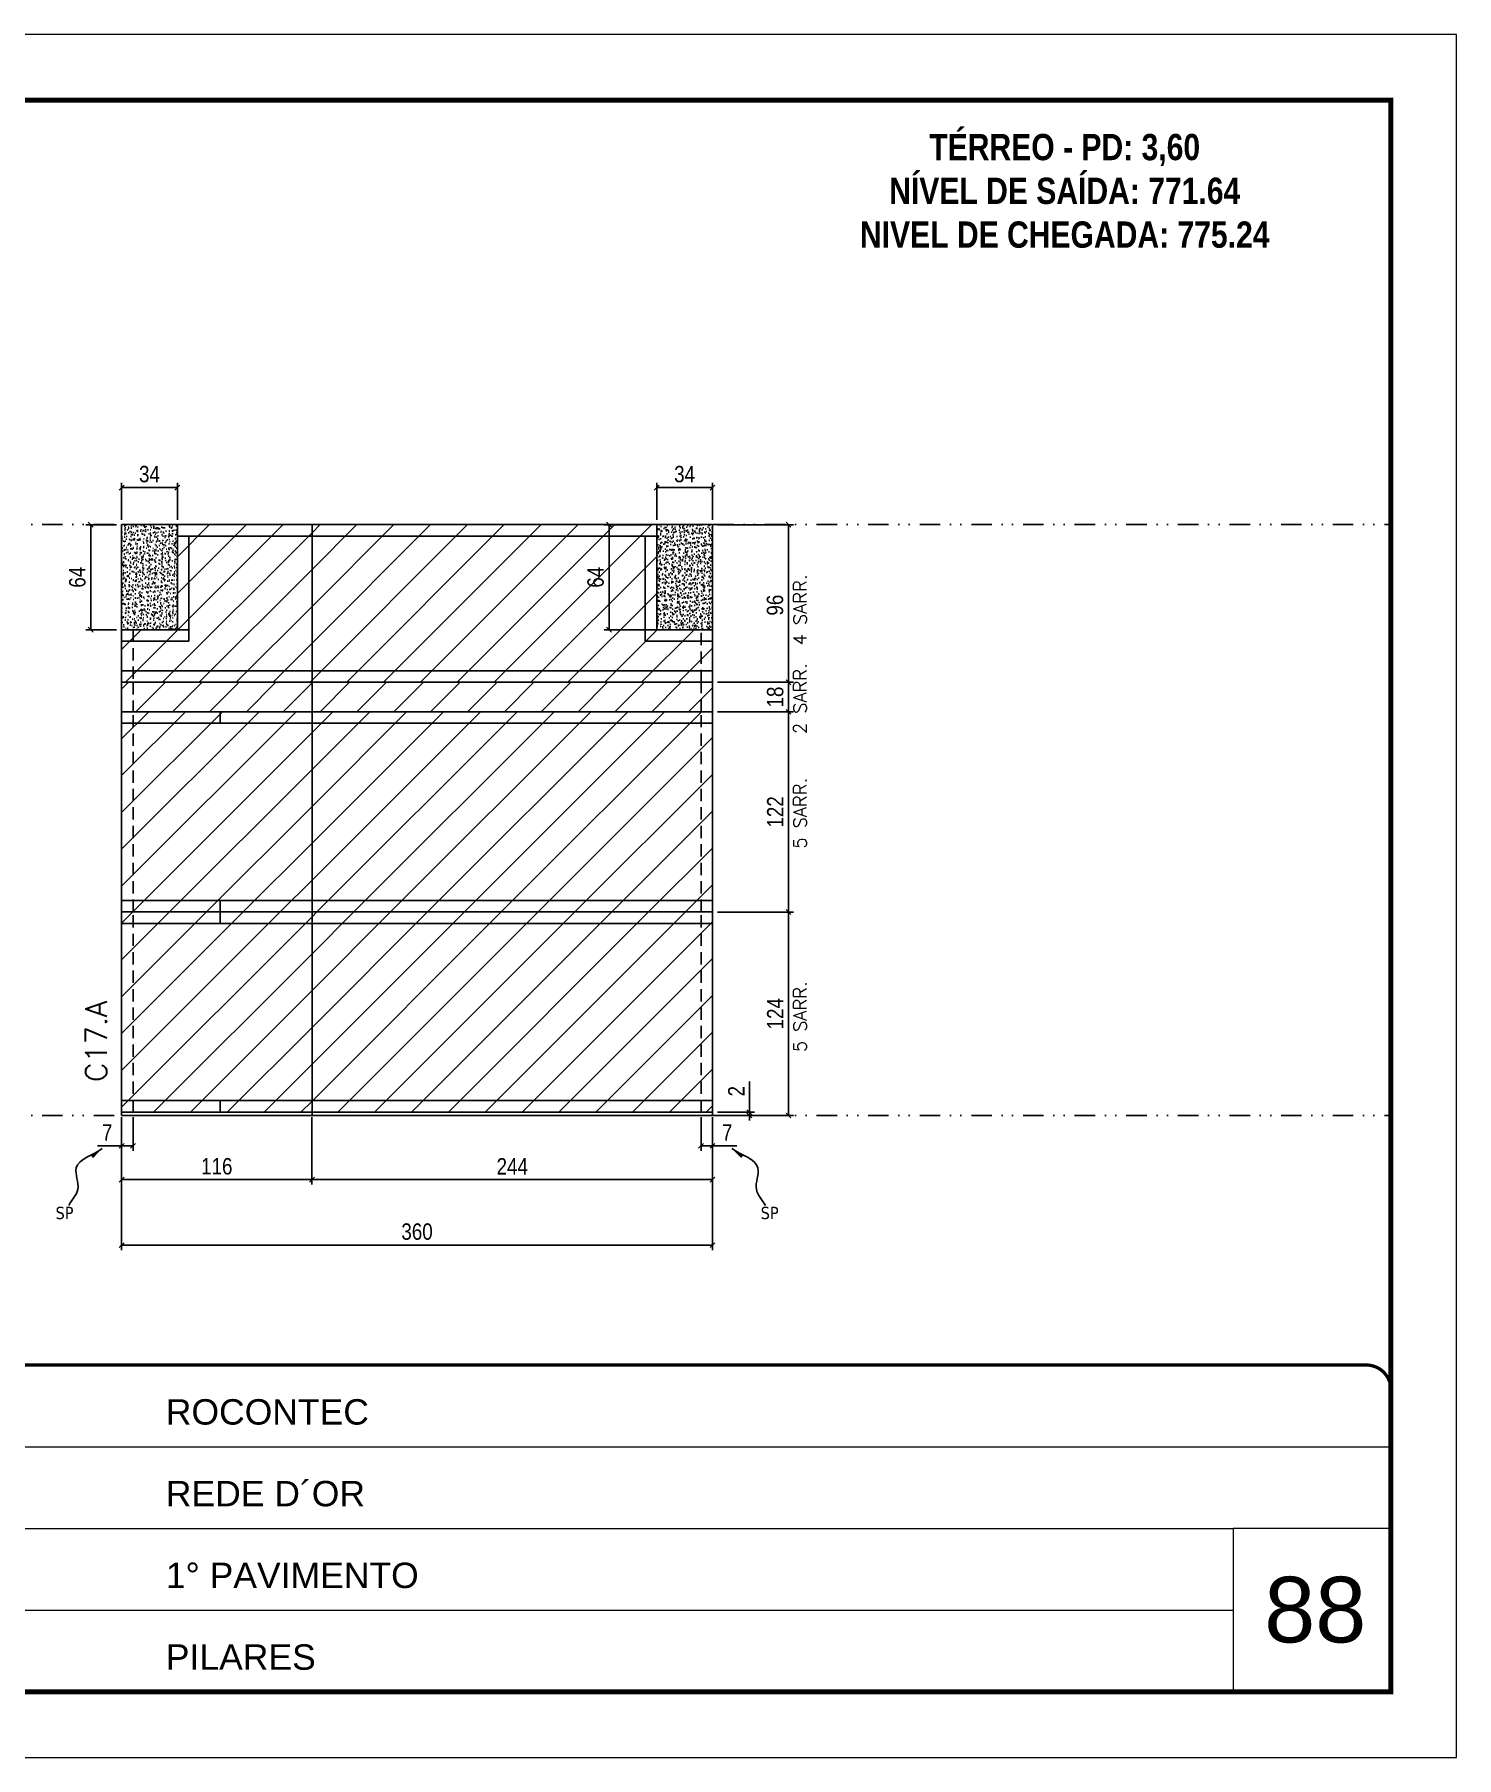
# Model space of a CAD drawing. Extents: x 2949 to 9203, y -16089 to 12527.
# Drawn here: x 8336 to 9203, y -12643 to -11593 of the extents above; entities that cross this region are included whole.
import ezdxf

# ---------------------------------------------------------------- set-up
doc = ezdxf.new("R2010")
doc.units = 0
for name, pattern in [('CONTINUO', [0]), ('DASHED', [0.75, 0.5, -0.25]), ('DIVIDE2', [0.625, 0.25, -0.125, 0, -0.125, 0, -0.125]), ('HIDDEN', [0.375, 0.25, -0.125])]:
    doc.linetypes.add(name, pattern=pattern)
for name, color, linetype, lineweight in [('CARIMBO', 255, 'Continuous', 9), ('Folhas', 255, 'Continuous', 9), ('Hachura', 251, 'Continuous', 9), ('SARRAFO DE PRESSAO', 251, 'DASHED', 9), ('Texto Seção', 7, 'Continuous', 15)]:
    doc.layers.add(name, color=color, linetype=linetype, lineweight=lineweight)
for name, color, linetype in [('COTA', 241, 'Continuous'), ('NOMENCLATURA', 7, 'Continuous'), ('Nível', 160, 'Continuous'), ('Painéis', 200, 'Continuous'), ('SARR_2.2x7', 40, 'Continuous'), ('Sarrafo de Pressão', 42, 'HIDDEN'), ('texto', 7, 'Continuous')]:
    doc.layers.add(name, color=color, linetype=linetype)
doc.styles.add('ARIAL', font='arial.ttf')
doc.styles.add('COTA TECNICA', font='techl___.ttf', dxfattribs={"height": 10})
doc.styles.add('COTA TECNICA-50', font='techl___.ttf', dxfattribs={"height": 10})
doc.styles.add('REGUA-120', font='ROMANS.shx', dxfattribs={"height": 15})
doc.styles.add('ROMANC', font='techb___.ttf', dxfattribs={"height": 2.5})
doc.styles.add('ROMANS', font='romans.shx')
doc.styles.get("Standard").update_dxf_attribs({"font": 'arial.ttf'})
doc.dimstyles.new('COTA PAINEL-50', dxfattribs={"dimtxt": 10, "dimasz": 3, "dimexe": 3, "dimexo": 3, "dimgap": 3, "dimtad": 1, "dimdec": 1, "dimzin": 12, "dimdsep": 46, "dimtxsty": 'COTA TECNICA-50', "dimblk1": 'OBLIQUE', "dimblk2": 'OBLIQUE', "dimsah": 1, "dimcen": 0.9, "dimclrd": 4, "dimclre": 4, "dimclrt": 240, "dimadec": 1, "dimazin": 3, "dimtfac": 1, "dimtdec": 1, "dimtmove": 0, "dimatfit": 3, "dimfxl": 1, "dimtolj": 1, "dimtzin": 12, "dimarcsym": 0})
doc.dimstyles.new('PAINEL', dxfattribs={"dimtxt": 10, "dimasz": 3, "dimexe": 3, "dimexo": 3, "dimgap": 3, "dimtad": 1, "dimdec": 1, "dimzin": 12, "dimdsep": 46, "dimtxsty": 'COTA TECNICA', "dimblk1": 'OBLIQUE', "dimblk2": 'OBLIQUE', "dimsah": 1, "dimcen": 0.9, "dimclrd": 4, "dimclre": 4, "dimclrt": 240, "dimadec": 1, "dimazin": 3, "dimtfac": 1, "dimtdec": 1, "dimtmove": 0, "dimatfit": 3, "dimfxl": 1, "dimtolj": 1, "dimtzin": 12, "dimarcsym": 0})
doc.dimstyles.get("Standard").update_dxf_attribs({"dimtxt": 0.18, "dimasz": 0.18, "dimexe": 0.18, "dimexo": 0.0625, "dimgap": 0.09, "dimtad": 0, "dimtih": 1, "dimtoh": 1, "dimdec": 4, "dimzin": 0, "dimdsep": 46, "dimtxsty": 'Standard', "dimcen": 0.09, "dimadec": 0, "dimazin": 0, "dimtfac": 1, "dimtdec": 4, "dimtofl": 0, "dimtmove": 0, "dimatfit": 3, "dimfxl": 1, "dimtolj": 1, "dimtzin": 0, "dimarcsym": 0})
pattern_1 = [(45, (860.25, -2861.194), (-11.22532, 11.22532), [])]
pattern_2 = [(50, (-124165.616, -45670.9727), (5.46554007, -0.47817257), [0.5715, -6.2865]), (355, (-124165.616, -45670.9727), (-1.05730264, 5.73170536), [0.4572, -5.02921753]), (100.4514447, (-124165.1607, -45671.0125), (4.40823741, 5.25353256), [0.48570026, -5.34270734]), (46.1842, (-124165.616, -45669.449), (8.13237123, -1.26126984), [0.85725, -9.42975]), (96.6355576, (-124164.9384, -45669.554), (7.122124, 7.42278374), [0.7285507, -8.01406824]), (351.184151, (-124165.616, -45669.449), (7.122124, 7.42278374), [0.685799, -7.54379196]), (21, (-124164.854, -45669.8297), (4.54843174, -3.06795595), [0.5715, -6.2865]), (326, (-124164.854, -45669.8297), (1.85406085, 5.52563898), [0.4572, -5.0292]), (71.451445, (-124164.475, -45670.0853), (6.40249258, 2.45768307), [0.48570026, -5.34269813]), (37.5, (-124165.6161, -45670.9727), (0.092658098, 2.536651166), [0, -4.96824, 0, -5.1054, 0, -5.04825]), (7.5, (-124165.6161, -45670.9727), (2.004589875, 3.005417245), [0, -2.91084, 0, -4.85394, 0, -1.92405]), (327.5, (-124167.3154, -45670.9727), (4.067717855, -0.17186232), [0, -1.905, 0, -5.9436, 0, -7.8867]), (317.5, (-124168.0774, -45670.9727), (4.44387544, 0.76279473), [0, -2.4765, 0, -3.94716, 0, -5.6007])]
pattern_3 = [(45, (-121303.467, -34199.222), (-11.2253202, 11.2253202), [])]
pattern_4 = [(45, (0, 1148.575), (-11.22532, 11.22532), [])]

# ---------------------------------------------------------------- blocks, each defined once
blk = doc.blocks.new('9999999999')
at = {"color": 30, "linetype": 'CONTINUO'}
for p, q in [((98564.6, 34379.6), (99584, 34379.6)), ((98564.6, 34329.8), (99488, 34329.8)), ((99584, 34329.8), (99488, 34329.8)), ((99488, 34329.8), (99488, 34230.2)), ((98564.6, 34280), (99488, 34280))]:
    blk.add_line(p, q, dxfattribs=at)
at = {"color": 30, "linetype": 'CONTINUO', "const_width": 2}
blk.add_lwpolyline([(99584, 34230.2), (99584, 34414.4, 0.414214), (99569, 34429.4), (98229, 34429.4, 0.414214), (98214, 34414.4), (98214, 34245.2, 0.414214), (98229, 34230.2), (99584, 34230.2)], format="xyb", dxfattribs=at)
at = {"layer": 'Folhas'}
blk.add_lwpolyline([(98139, 34190.2), (99624, 34190.2), (99624, 35240.2), (98139, 35240.2)], close=True, dxfattribs=at)
at = {"layer": 'Folhas', "color": 30, "const_width": 3}
blk.add_lwpolyline([(98214, 34230.2), (99584, 34230.2), (99584, 35200.2), (98214, 35200.2)], close=True, dxfattribs=at)
at = {"color": 7, "linetype": 'Continuous', "ltscale": 5, "style": 'ARIAL'}
for s, height, p in [('ROCONTEC', 15.48, (98837.7, 34393.1)), ('REDE D´OR', 15.48, (98837.7, 34343.3)), ('1° PAVIMENTO', 15.483, (98837.7, 34293.5)), ('PILARES', 15.48, (98837.7, 34243.7))]:
    blk.add_text(s, height=height, dxfattribs=at).set_placement(p)
blk = doc.blocks.new('_Oblique')
at = {"color": 0, "linetype": 'ByBlock', "lineweight": -2}
blk.add_line((-0.5, -0.5), (0.5, 0.5), dxfattribs=at)
blk = doc.blocks.new('*D3224')
at = {"layer": 'COTA', "color": 4, "lineweight": -2, "transparency": 16777216}
for p, q in [((8389.3, -12253.1), (8389.3, -12334.1)), ((8749.3, -12253.1), (8749.3, -12334.1)), ((8389.3, -12331.1), (8749.3, -12331.1))]:
    blk.add_line(p, q, dxfattribs=at)
at = {"layer": 'Defpoints', "color": 0, "transparency": 16777216}
for p in [(8389.3, -12250.1), (8749.3, -12250.1), (8749.3, -12331.1)]:
    blk.add_point(p, dxfattribs=at)
at = {"layer": 'COTA', "color": 4, "lineweight": -2, "transparency": 16777216, "xscale": 3, "yscale": 3, "zscale": 3, "rotation": 180}
blk.add_blockref('_Oblique', (8389.3, -12331.1), dxfattribs=at)
at = {"layer": 'COTA', "color": 4, "lineweight": -2, "transparency": 16777216, "xscale": 3, "yscale": 3, "zscale": 3}
blk.add_blockref('_Oblique', (8749.3, -12331.1), dxfattribs=at)
at = {"layer": 'COTA', "color": 240, "transparency": 16777216, "insert": (8569.3, -12322.9), "char_height": 10, "attachment_point": 5, "style": 'COTA TECNICA'}
blk.add_mtext('\\A1;360', dxfattribs=at)
blk = doc.blocks.new('*D3225')
at = {"layer": 'COTA', "color": 4, "lineweight": -2, "transparency": 16777216}
for p, q in [((8752.3, -11892.1), (8798.6, -11892.1)), ((8795.6, -11988.1), (8795.6, -11892.1)), ((8752.3, -11988.1), (8798.6, -11988.1))]:
    blk.add_line(p, q, dxfattribs=at)
at = {"layer": 'Defpoints', "color": 0, "transparency": 16777216}
for p in [(8749.3, -11892.1), (8795.6, -11892.1), (8749.3, -11988.1)]:
    blk.add_point(p, dxfattribs=at)
at = {"layer": 'COTA', "color": 4, "lineweight": -2, "transparency": 16777216, "xscale": 3, "yscale": 3, "zscale": 3}
for p, rotation in [((8795.6, -11892.1), 90), ((8795.6, -11988.1), 270)]:
    blk.add_blockref('_Oblique', p, dxfattribs=dict(at, rotation=rotation))
at = {"layer": 'COTA', "color": 240, "transparency": 16777216, "insert": (8787.4, -11941.1), "char_height": 10, "attachment_point": 5, "rotation": 90, "style": 'COTA TECNICA'}
blk.add_mtext('\\A1;96', dxfattribs=at)
blk = doc.blocks.new('*D3226')
at = {"layer": 'COTA', "color": 4, "lineweight": -2, "transparency": 16777216}
for p, q in [((8396.3, -12253.1), (8396.3, -12273.6)), ((8389.3, -12255.1), (8389.3, -12273.6)), ((8389.3, -12270.6), (8374.6, -12270.6)), ((8396.3, -12270.6), (8389.3, -12270.6))]:
    blk.add_line(p, q, dxfattribs=at)
at = {"layer": 'Defpoints', "color": 0, "transparency": 16777216}
for p in [(8389.3, -12252.1), (8396.3, -12250.1), (8389.3, -12270.6)]:
    blk.add_point(p, dxfattribs=at)
at = {"layer": 'COTA', "color": 4, "lineweight": -2, "transparency": 16777216, "xscale": 3, "yscale": 3, "zscale": 3, "rotation": 180}
blk.add_blockref('_Oblique', (8389.3, -12270.6), dxfattribs=at)
at = {"layer": 'COTA', "color": 4, "lineweight": -2, "transparency": 16777216, "xscale": 3, "yscale": 3, "zscale": 3}
blk.add_blockref('_Oblique', (8396.3, -12270.6), dxfattribs=at)
at = {"layer": 'COTA', "color": 240, "transparency": 16777216, "insert": (8380.5, -12262.5), "char_height": 10, "attachment_point": 5, "style": 'COTA TECNICA-50'}
blk.add_mtext('\\A1;7', dxfattribs=at)
blk = doc.blocks.new('*D3227')
at = {"layer": 'COTA', "color": 4, "lineweight": -2, "transparency": 16777216}
for p, q in [((8742.3, -12253.1), (8742.3, -12273.6)), ((8749.3, -12255.1), (8749.3, -12273.6)), ((8742.3, -12270.6), (8749.3, -12270.6)), ((8749.3, -12270.6), (8764.1, -12270.6))]:
    blk.add_line(p, q, dxfattribs=at)
at = {"layer": 'Defpoints', "color": 0, "transparency": 16777216}
for p in [(8742.3, -12250.1), (8749.3, -12252.1), (8749.3, -12270.6)]:
    blk.add_point(p, dxfattribs=at)
at = {"layer": 'COTA', "color": 4, "lineweight": -2, "transparency": 16777216, "xscale": 3, "yscale": 3, "zscale": 3, "rotation": 180}
blk.add_blockref('_Oblique', (8742.3, -12270.6), dxfattribs=at)
at = {"layer": 'COTA', "color": 4, "lineweight": -2, "transparency": 16777216, "xscale": 3, "yscale": 3, "zscale": 3}
blk.add_blockref('_Oblique', (8749.3, -12270.6), dxfattribs=at)
at = {"layer": 'COTA', "color": 240, "transparency": 16777216, "insert": (8758.2, -12262.5), "char_height": 10, "attachment_point": 5, "style": 'COTA TECNICA-50'}
blk.add_mtext('\\A1;7', dxfattribs=at)
blk = doc.blocks.new('*D3228')
at = {"layer": 'COTA', "color": 4, "lineweight": -2, "transparency": 16777216}
for p, q in [((8752.3, -12128.1), (8798.6, -12128.1)), ((8795.6, -12252.1), (8795.6, -12128.1)), ((8752.3, -12252.1), (8798.6, -12252.1))]:
    blk.add_line(p, q, dxfattribs=at)
at = {"layer": 'Defpoints', "color": 0, "transparency": 16777216}
for p in [(8749.3, -12128.1), (8795.6, -12128.1), (8749.3, -12252.1)]:
    blk.add_point(p, dxfattribs=at)
at = {"layer": 'COTA', "color": 4, "lineweight": -2, "transparency": 16777216, "xscale": 3, "yscale": 3, "zscale": 3}
for p, rotation in [((8795.6, -12128.1), 90), ((8795.6, -12252.1), 270)]:
    blk.add_blockref('_Oblique', p, dxfattribs=dict(at, rotation=rotation))
at = {"layer": 'COTA', "color": 240, "transparency": 16777216, "insert": (8787.5, -12190.1), "char_height": 10, "attachment_point": 5, "rotation": 90, "style": 'COTA TECNICA-50'}
blk.add_mtext('\\A1;124', dxfattribs=at)
blk = doc.blocks.new('*D3229')
at = {"layer": 'COTA', "color": 4, "lineweight": -2, "transparency": 16777216}
for p, q in [((8771.8, -12250.1), (8771.8, -12231.3)), ((8752.3, -12250.1), (8774.8, -12250.1)), ((8752.3, -12252.1), (8774.8, -12252.1)), ((8771.8, -12252.1), (8771.8, -12250.1)), ((8771.8, -12252.1), (8771.8, -12255.1))]:
    blk.add_line(p, q, dxfattribs=at)
at = {"layer": 'Defpoints', "color": 0, "transparency": 16777216}
for p in [(8749.3, -12250.1), (8749.3, -12252.1), (8771.8, -12252.1)]:
    blk.add_point(p, dxfattribs=at)
at = {"layer": 'COTA', "color": 4, "lineweight": -2, "transparency": 16777216, "xscale": 3, "yscale": 3, "zscale": 3}
for p, rotation in [((8771.8, -12250.1), 270), ((8771.8, -12252.1), 90)]:
    blk.add_blockref('_Oblique', p, dxfattribs=dict(at, rotation=rotation))
at = {"layer": 'COTA', "color": 240, "transparency": 16777216, "insert": (8763.8, -12237.3), "char_height": 10, "attachment_point": 5, "rotation": 90, "style": 'COTA TECNICA-50'}
blk.add_mtext('\\A1;2', dxfattribs=at)
blk = doc.blocks.new('*D3230')
at = {"layer": 'COTA', "color": 4, "linetype": 'ByBlock', "lineweight": -2, "transparency": 16777216}
for p, q in [((8752.3, -12006.1), (8798.6, -12006.1)), ((8795.6, -12006.1), (8795.6, -12128.1)), ((8752.3, -12128.1), (8798.6, -12128.1))]:
    blk.add_line(p, q, dxfattribs=at)
at = {"layer": 'Defpoints', "color": 0, "linetype": 'ByBlock', "transparency": 16777216}
for p in [(8749.3, -12006.1), (8749.3, -12128.1), (8795.6, -12128.1)]:
    blk.add_point(p, dxfattribs=at)
at = {"layer": 'COTA', "color": 4, "linetype": 'ByBlock', "lineweight": -2, "transparency": 16777216, "xscale": 3, "yscale": 3, "zscale": 3}
for p, rotation in [((8795.6, -12006.1), 90), ((8795.6, -12128.1), 270)]:
    blk.add_blockref('_Oblique', p, dxfattribs=dict(at, rotation=rotation))
at = {"layer": 'COTA', "color": 240, "linetype": 'ByBlock', "transparency": 16777216, "insert": (8787.5, -12067.1), "char_height": 10, "attachment_point": 5, "rotation": 90, "style": 'COTA TECNICA'}
blk.add_mtext('\\A1;122', dxfattribs=at)
blk = doc.blocks.new('*D3231')
at = {"layer": 'COTA', "color": 4, "linetype": 'ByBlock', "lineweight": -2, "transparency": 16777216}
for p, q in [((8505.3, -12253.1), (8505.3, -12294.2)), ((8389.3, -12255.1), (8389.3, -12294.2)), ((8389.3, -12291.2), (8505.3, -12291.2))]:
    blk.add_line(p, q, dxfattribs=at)
at = {"layer": 'Defpoints', "color": 0, "linetype": 'ByBlock', "transparency": 16777216}
for p in [(8389.3, -12252.1), (8505.3, -12250.1), (8505.3, -12291.2)]:
    blk.add_point(p, dxfattribs=at)
at = {"layer": 'COTA', "color": 4, "linetype": 'ByBlock', "lineweight": -2, "transparency": 16777216, "xscale": 3, "yscale": 3, "zscale": 3, "rotation": 180}
blk.add_blockref('_Oblique', (8389.3, -12291.2), dxfattribs=at)
at = {"layer": 'COTA', "color": 4, "linetype": 'ByBlock', "lineweight": -2, "transparency": 16777216, "xscale": 3, "yscale": 3, "zscale": 3}
blk.add_blockref('_Oblique', (8505.3, -12291.2), dxfattribs=at)
at = {"layer": 'COTA', "color": 240, "linetype": 'ByBlock', "transparency": 16777216, "insert": (8447.3, -12283.1), "char_height": 10, "attachment_point": 5, "style": 'COTA TECNICA'}
blk.add_mtext('\\A1;116', dxfattribs=at)
blk = doc.blocks.new('*D3232')
at = {"layer": 'COTA', "color": 4, "linetype": 'ByBlock', "lineweight": -2, "transparency": 16777216}
for p, q in [((8505.3, -12253.1), (8505.3, -12294.2)), ((8749.3, -12255.1), (8749.3, -12294.2)), ((8505.3, -12291.2), (8749.3, -12291.2))]:
    blk.add_line(p, q, dxfattribs=at)
at = {"layer": 'Defpoints', "color": 0, "linetype": 'ByBlock', "transparency": 16777216}
for p in [(8505.3, -12250.1), (8749.3, -12252.1), (8749.3, -12291.2)]:
    blk.add_point(p, dxfattribs=at)
at = {"layer": 'COTA', "color": 4, "linetype": 'ByBlock', "lineweight": -2, "transparency": 16777216, "xscale": 3, "yscale": 3, "zscale": 3, "rotation": 180}
blk.add_blockref('_Oblique', (8505.3, -12291.2), dxfattribs=at)
at = {"layer": 'COTA', "color": 4, "linetype": 'ByBlock', "lineweight": -2, "transparency": 16777216, "xscale": 3, "yscale": 3, "zscale": 3}
blk.add_blockref('_Oblique', (8749.3, -12291.2), dxfattribs=at)
at = {"layer": 'COTA', "color": 240, "linetype": 'ByBlock', "transparency": 16777216, "insert": (8627.3, -12283.1), "char_height": 10, "attachment_point": 5, "style": 'COTA TECNICA'}
blk.add_mtext('\\A1;244', dxfattribs=at)
blk = doc.blocks.new('*D3233')
at = {"layer": 'COTA', "color": 4, "linetype": 'ByBlock', "lineweight": -2, "transparency": 16777216}
for p, q in [((8386.3, -11892.1), (8367.5, -11892.1)), ((8370.5, -11892.1), (8370.5, -11956.1)), ((8386.3, -11956.1), (8367.5, -11956.1))]:
    blk.add_line(p, q, dxfattribs=at)
at = {"layer": 'Defpoints', "color": 0, "linetype": 'ByBlock', "transparency": 16777216}
for p in [(8389.3, -11892.1), (8370.5, -11956.1), (8389.3, -11956.1)]:
    blk.add_point(p, dxfattribs=at)
at = {"layer": 'COTA', "color": 4, "linetype": 'ByBlock', "lineweight": -2, "transparency": 16777216, "xscale": 3, "yscale": 3, "zscale": 3}
for p, rotation in [((8370.5, -11892.1), 90), ((8370.5, -11956.1), 270)]:
    blk.add_blockref('_Oblique', p, dxfattribs=dict(at, rotation=rotation))
at = {"layer": 'COTA', "color": 240, "linetype": 'ByBlock', "transparency": 16777216, "insert": (8362.4, -11924.1), "char_height": 10, "attachment_point": 5, "rotation": 90, "style": 'COTA TECNICA'}
blk.add_mtext('\\A1;64', dxfattribs=at)
blk = doc.blocks.new('*D3234')
at = {"layer": 'COTA', "color": 4, "linetype": 'ByBlock', "lineweight": -2, "transparency": 16777216}
for p, q in [((8389.3, -11889.1), (8389.3, -11866.5)), ((8389.3, -11869.5), (8423.3, -11869.5)), ((8423.3, -11889.1), (8423.3, -11866.5))]:
    blk.add_line(p, q, dxfattribs=at)
at = {"layer": 'Defpoints', "color": 0, "linetype": 'ByBlock', "transparency": 16777216}
for p in [(8423.3, -11869.5), (8389.3, -11892.1), (8423.3, -11892.1)]:
    blk.add_point(p, dxfattribs=at)
at = {"layer": 'COTA', "color": 4, "linetype": 'ByBlock', "lineweight": -2, "transparency": 16777216, "xscale": 3, "yscale": 3, "zscale": 3, "rotation": 180}
blk.add_blockref('_Oblique', (8389.3, -11869.5), dxfattribs=at)
at = {"layer": 'COTA', "color": 4, "linetype": 'ByBlock', "lineweight": -2, "transparency": 16777216, "xscale": 3, "yscale": 3, "zscale": 3}
blk.add_blockref('_Oblique', (8423.3, -11869.5), dxfattribs=at)
at = {"layer": 'COTA', "color": 240, "linetype": 'ByBlock', "transparency": 16777216, "insert": (8406.3, -11861.3), "char_height": 10, "attachment_point": 5, "style": 'COTA TECNICA'}
blk.add_mtext('\\A1;34', dxfattribs=at)
blk = doc.blocks.new('*D3235')
at = {"layer": 'COTA', "color": 4, "linetype": 'ByBlock', "lineweight": -2, "transparency": 16777216}
for p, q in [((8715.3, -11889.1), (8715.3, -11866.5)), ((8715.3, -11869.5), (8749.3, -11869.5)), ((8749.3, -11889.1), (8749.3, -11866.5))]:
    blk.add_line(p, q, dxfattribs=at)
at = {"layer": 'Defpoints', "color": 0, "linetype": 'ByBlock', "transparency": 16777216}
for p in [(8749.3, -11869.5), (8715.3, -11892.1), (8749.3, -11892.1)]:
    blk.add_point(p, dxfattribs=at)
at = {"layer": 'COTA', "color": 4, "linetype": 'ByBlock', "lineweight": -2, "transparency": 16777216, "xscale": 3, "yscale": 3, "zscale": 3, "rotation": 180}
blk.add_blockref('_Oblique', (8715.3, -11869.5), dxfattribs=at)
at = {"layer": 'COTA', "color": 4, "linetype": 'ByBlock', "lineweight": -2, "transparency": 16777216, "xscale": 3, "yscale": 3, "zscale": 3}
blk.add_blockref('_Oblique', (8749.3, -11869.5), dxfattribs=at)
at = {"layer": 'COTA', "color": 240, "linetype": 'ByBlock', "transparency": 16777216, "insert": (8732.3, -11861.3), "char_height": 10, "attachment_point": 5, "style": 'COTA TECNICA'}
blk.add_mtext('\\A1;34', dxfattribs=at)
blk = doc.blocks.new('*D3237')
at = {"layer": 'COTA', "color": 4, "linetype": 'ByBlock', "lineweight": -2, "transparency": 16777216}
for p, q in [((8712.3, -11892.1), (8683.3, -11892.1)), ((8686.3, -11892.1), (8686.3, -11956.1)), ((8712.3, -11956.1), (8683.3, -11956.1))]:
    blk.add_line(p, q, dxfattribs=at)
at = {"layer": 'Defpoints', "color": 0, "linetype": 'ByBlock', "transparency": 16777216}
for p in [(8715.3, -11892.1), (8686.3, -11956.1), (8715.3, -11956.1)]:
    blk.add_point(p, dxfattribs=at)
at = {"layer": 'COTA', "color": 4, "linetype": 'ByBlock', "lineweight": -2, "transparency": 16777216, "xscale": 3, "yscale": 3, "zscale": 3}
for p, rotation in [((8686.3, -11892.1), 90), ((8686.3, -11956.1), 270)]:
    blk.add_blockref('_Oblique', p, dxfattribs=dict(at, rotation=rotation))
at = {"layer": 'COTA', "color": 240, "linetype": 'ByBlock', "transparency": 16777216, "insert": (8678.1, -11924.1), "char_height": 10, "attachment_point": 5, "rotation": 90, "style": 'COTA TECNICA'}
blk.add_mtext('\\A1;64', dxfattribs=at)
blk = doc.blocks.new('*D3238')
at = {"layer": 'COTA', "color": 4, "lineweight": -2, "transparency": 16777216}
for p, q in [((8752.3, -11988.1), (8798.6, -11988.1)), ((8795.6, -11988.1), (8795.6, -12006.1)), ((8752.3, -12006.1), (8798.6, -12006.1))]:
    blk.add_line(p, q, dxfattribs=at)
at = {"layer": 'Defpoints', "color": 0, "transparency": 16777216}
for p in [(8749.3, -11988.1), (8749.3, -12006.1), (8795.6, -12006.1)]:
    blk.add_point(p, dxfattribs=at)
at = {"layer": 'COTA', "color": 4, "lineweight": -2, "transparency": 16777216, "xscale": 3, "yscale": 3, "zscale": 3}
for p, rotation in [((8795.6, -11988.1), 90), ((8795.6, -12006.1), 270)]:
    blk.add_blockref('_Oblique', p, dxfattribs=dict(at, rotation=rotation))
at = {"layer": 'COTA', "color": 240, "transparency": 16777216, "insert": (8787.5, -11997.1), "char_height": 10, "attachment_point": 5, "rotation": 90, "style": 'COTA TECNICA'}
blk.add_mtext('\\A1;18', dxfattribs=at)

msp = doc.modelspace()

# ---------------------------------------------------------------- hatches: boundary and pattern name
at = {"layer": 'COTA', "linetype": 'ByBlock'}
h = msp.add_hatch(dxfattribs=at)
h.set_pattern_fill('AR-CONC', color=256, scale=0.03)
h.set_pattern_definition(pattern_2)
h.paths.add_polyline_path([(8389.32, -11956.06), (8423.32, -11956.06), (8423.32, -11892.06), (8389.32, -11892.06)])
h = msp.add_hatch(dxfattribs=at)
h.set_pattern_fill('AR-CONC', color=256, scale=0.03)
h.set_pattern_definition(pattern_2)
h.paths.add_polyline_path([(8715.32, -11956.06), (8749.32, -11956.06), (8749.32, -11892.06), (8715.32, -11892.06)])
at = {"layer": 'Hachura', "linetype": 'ByBlock'}
h = msp.add_hatch(dxfattribs=at)
h.set_pattern_fill('ANSI31', color=256, scale=5)
h.set_pattern_definition(pattern_1)
h.paths.add_polyline_path([(8505.32, -11892.06), (8423.32, -11892.06), (8423.32, -11956.06), (8389.32, -11956.06), (8389.32, -11988.06), (8505.32, -11988.06)])
h = msp.add_hatch(dxfattribs=at)
h.set_pattern_fill('ANSI31', color=256, scale=5)
h.set_pattern_definition(pattern_1)
h.paths.add_polyline_path([(8749.32, -11988.06), (8749.32, -11956.06), (8715.32, -11956.06), (8715.32, -11892.06), (8505.32, -11892.06), (8505.32, -11988.06)])
at = {"layer": 'Hachura'}
h = msp.add_hatch(dxfattribs=at)
h.set_pattern_fill('ANSI31', color=256, scale=5)
h.set_pattern_definition(pattern_4)
h.paths.add_polyline_path([(8505.32, -12006.06), (8505.32, -11988.06), (8389.32, -11988.06), (8389.32, -12006.06)])
h = msp.add_hatch(dxfattribs=at)
h.set_pattern_fill('ANSI31', color=256, scale=5)
h.set_pattern_definition(pattern_4)
h.paths.add_polyline_path([(8749.32, -12006.06), (8749.32, -11988.06), (8505.32, -11988.06), (8505.32, -12006.06)])
at = {"layer": 'Hachura', "linetype": 'ByBlock'}
h = msp.add_hatch(dxfattribs=at)
h.set_pattern_fill('ANSI31', color=256, scale=5)
h.set_pattern_definition(pattern_3)
h.paths.add_polyline_path([(8505.32, -12128.06), (8505.32, -12006.06), (8389.32, -12006.06), (8389.32, -12128.06)])
h = msp.add_hatch(dxfattribs=at)
h.set_pattern_fill('ANSI31', color=256, scale=5)
h.set_pattern_definition(pattern_3)
h.paths.add_polyline_path([(8749.32, -12128.06), (8749.32, -12006.06), (8505.32, -12006.06), (8505.32, -12128.06)])
h = msp.add_hatch(dxfattribs=at)
h.set_pattern_fill('ANSI31', color=256, scale=5)
h.set_pattern_definition(pattern_3)
h.paths.add_polyline_path([(8505.32, -12250.06), (8505.32, -12128.06), (8389.32, -12128.06), (8389.32, -12250.06)])
h = msp.add_hatch(dxfattribs=at)
h.set_pattern_fill('ANSI31', color=256, scale=5)
h.set_pattern_definition(pattern_3)
h.paths.add_polyline_path([(8749.32, -12250.06), (8749.32, -12128.06), (8505.32, -12128.06), (8505.32, -12250.06)])

# ---------------------------------------------------------------- linework, layer by layer
at = {"layer": 'COTA', "linetype": 'ByBlock'}
for p, q in [((8389.32, -11956.06), (8389.32, -11892.06)), ((8389.32, -11892.06), (8423.32, -11892.06)), ((8749.32, -11892.06), (8715.32, -11892.06)), ((8749.32, -11956.06), (8749.32, -11892.06))]:
    msp.add_line(p, q, dxfattribs=at)
at = {"layer": 'Nível', "color": 4, "linetype": 'DIVIDE2', "ltscale": 50}
for p, q in [((8152.19, -11892.06), (9162.53, -11892.06)), ((8152.19, -12252.06), (9162.53, -12252.06))]:
    msp.add_line(p, q, dxfattribs=at)
at = {"layer": 'Painéis'}
for p, q in [((8715.32, -11892.06), (8423.32, -11892.06)), ((8423.32, -11892.06), (8423.32, -11956.06)), ((8505.32, -11892.06), (8505.32, -12128.06)), ((8715.32, -11956.06), (8715.32, -11892.06)), ((8423.32, -11956.06), (8389.32, -11956.06)), ((8389.32, -11956.06), (8389.32, -11988.06)), ((8749.32, -11956.06), (8715.32, -11956.06)), ((8749.32, -11988.06), (8749.32, -11956.06)), ((8749.32, -11988.06), (8389.32, -11988.06)), ((8389.32, -11988.06), (8389.32, -12006.06)), ((8749.32, -12006.06), (8749.32, -11988.06)), ((8389.32, -12006.06), (8389.32, -12128.06)), ((8389.32, -12006.06), (8749.32, -12006.06)), ((8749.32, -12128.06), (8749.32, -12006.06)), ((8749.32, -12128.06), (8389.32, -12128.06)), ((8389.32, -12128.06), (8389.32, -12250.06)), ((8389.32, -12128.06), (8749.32, -12128.06)), ((8505.32, -12128.06), (8505.32, -12252.06)), ((8749.32, -12250.06), (8749.32, -12128.06)), ((8389.32, -12250.06), (8749.32, -12250.06)), ((8389.32, -12250.06), (8749.32, -12250.06)), ((8389.32, -12252.06), (8389.32, -12250.06)), ((8749.32, -12252.06), (8389.32, -12252.06)), ((8749.32, -12250.06), (8749.32, -12252.06))]:
    msp.add_line(p, q, dxfattribs=at)
at = {"layer": 'SARR_2.2x7'}
for p, q in [((8505.32, -11899.06), (8423.32, -11899.06)), ((8430.32, -11899.06), (8430.32, -11956.06)), ((8715.32, -11899.06), (8505.32, -11899.06)), ((8708.32, -11963.06), (8708.32, -11899.06)), ((8423.32, -11956.06), (8430.32, -11956.06)), ((8430.32, -11956.06), (8430.32, -11963.06)), ((8715.32, -11956.06), (8708.32, -11956.06)), ((8430.32, -11963.06), (8389.32, -11963.06)), ((8749.32, -11963.06), (8708.32, -11963.06)), ((8505.32, -11981.06), (8389.32, -11981.06)), ((8749.32, -11981.06), (8505.32, -11981.06)), ((8449.32, -12013.06), (8449.32, -12006.06)), ((8449.32, -12013.06), (8389.32, -12013.06)), ((8749.32, -12013.06), (8449.32, -12013.06)), ((8389.32, -12121.06), (8449.32, -12121.06)), ((8449.32, -12121.06), (8749.32, -12121.06)), ((8449.32, -12121.06), (8449.32, -12128.06)), ((8389.32, -12135.06), (8449.32, -12135.06)), ((8449.32, -12128.06), (8449.32, -12135.06)), ((8449.32, -12135.06), (8749.32, -12135.06)), ((8389.32, -12243.06), (8449.32, -12243.06)), ((8449.32, -12243.06), (8749.32, -12243.06)), ((8449.32, -12243.06), (8449.32, -12250.06))]:
    msp.add_line(p, q, dxfattribs=at)
at = {"layer": 'Sarrafo de Pressão', "ltscale": 30}
for p, q in [((8396.32, -11956.06), (8396.32, -11988.06)), ((8742.32, -11988.06), (8742.32, -11956.06)), ((8396.32, -11988.06), (8396.32, -12006.06)), ((8742.32, -12006.06), (8742.32, -11988.06)), ((8396.32, -12128.06), (8396.32, -12006.06)), ((8742.32, -12128.06), (8742.32, -12006.06)), ((8396.32, -12250.06), (8396.32, -12128.06)), ((8742.32, -12250.06), (8742.32, -12128.06))]:
    msp.add_line(p, q, dxfattribs=at)

# ---------------------------------------------------------------- block references
at = {"layer": 'SARRAFO DE PRESSAO', "color": 6, "linetype": 'ByBlock'}
msp.add_blockref('9999999999', (-90421.44, -46833.55), dxfattribs=at)

# ---------------------------------------------------------------- texts
at = {"layer": 'CARIMBO', "style": 'ARIAL'}
msp.add_text('88', height=40, dxfattribs=at).set_placement((9085.39, -12573.2))
at = {"layer": 'NOMENCLATURA', "color": 2, "insert": (8963.86, -11627.28), "char_height": 16, "attachment_point": 2, "style": 'ROMANC'}
msp.add_mtext_dynamic_manual_height_columns('\\PTÉRREO - PD: 3,60\\PNÍVEL DE SAÍDA: 771.64\\PNIVEL DE CHEGADA: 775.24', width=300.2766, gutter_width=1, heights=[0], dxfattribs=at)
at = {"layer": 'texto', "color": 0, "char_height": 7.5, "attachment_point": 5}
for insert in [(8354.55, -12311.55), (8784.1, -12311.55)]:
    msp.add_mtext('{\\fTahoma|b0|i0|c0|p34;\\C4;SP}', dxfattribs=dict(at, insert=insert))
at = {"layer": 'Texto Seção', "linetype": 'Continuous', "style": 'ROMANS'}
for s, p in [('4 SARR.', (8806.62, -11965.57)), ('2 SARR.', (8806.62, -12019.66)), ('5 SARR.', (8806.62, -12089.46)), ('5 SARR.', (8806.62, -12213.46))]:
    msp.add_text(s, height=8, rotation=90, dxfattribs=at).set_placement(p)
at = {"layer": 'Texto Seção', "insert": (8380.38, -12231.59), "char_height": 13, "width": 285.3299, "attachment_point": 7, "rotation": 90, "style": 'REGUA-120'}
msp.add_mtext('C17.A', dxfattribs=at)

# ---------------------------------------------------------------- dimensions: what is measured, and where the dimension line sits
at = {"layer": 'COTA', "linetype": 'ByBlock'}
for base, p1, p2, picture, middle in [((8423.32, -11869.52), (8389.32, -11892.06), (8423.32, -11892.06), '*D3234', (8406.32, -11861.3)), ((8749.32, -11869.52), (8715.32, -11892.06), (8749.32, -11892.06), '*D3235', (8732.32, -11861.3)), ((8505.32, -12291.22), (8389.32, -12252.06), (8505.32, -12250.06), '*D3231', (8447.32, -12283.12))]:
    dim = msp.add_linear_dim(base=base, p1=p1, p2=p2, dimstyle='PAINEL', dxfattribs=at)
    dim.commit()
    dim.dimension.update_dxf_attribs({"geometry": picture, "text_midpoint": middle})
for base, p1, p2, picture, middle in [((8370.49, -11956.06), (8389.32, -11892.06), (8389.32, -11956.06), '*D3233', (8362.39, -11924.06)), ((8686.25, -11956.06), (8715.32, -11892.06), (8715.32, -11956.06), '*D3237', (8678.15, -11924.06)), ((8795.56, -12128.06), (8749.32, -12006.06), (8749.32, -12128.06), '*D3230', (8787.5, -12067.06))]:
    dim = msp.add_linear_dim(base=base, p1=p1, p2=p2, angle=90, dimstyle='PAINEL', dxfattribs=at)
    dim.commit()
    dim.dimension.update_dxf_attribs({"geometry": picture, "text_midpoint": middle})
at = {"layer": 'COTA'}
dim = msp.add_linear_dim(base=(8795.56, -11892.06), p1=(8749.32, -11988.06), p2=(8749.32, -11892.06), angle=90, dimstyle='PAINEL', override={"dimarcsym": 2}, dxfattribs=at)
dim.commit()
dim.dimension.update_dxf_attribs({"geometry": '*D3225', "text_midpoint": (8795.56, -11941.06), "dimtype": 160})
for base, p1, p2, angle, dimstyle, picture, middle in [((8795.56, -12006.06), (8749.32, -11988.06), (8749.32, -12006.06), 90, 'PAINEL', '*D3238', (8787.47, -11997.06)), ((8795.56, -12128.06), (8749.32, -12252.06), (8749.32, -12128.06), 90, 'COTA PAINEL-50', '*D3228', (8787.49, -12190.06)), ((8389.32, -12270.57), (8396.32, -12250.06), (8389.32, -12252.06), 180, 'COTA PAINEL-50', '*D3226', (8380.46, -12262.5))]:
    dim = msp.add_linear_dim(base=base, p1=p1, p2=p2, angle=angle, dimstyle=dimstyle, dxfattribs=at)
    dim.commit()
    dim.dimension.update_dxf_attribs({"geometry": picture, "text_midpoint": middle})
dim = msp.add_linear_dim(base=(8771.85, -12252.06), p1=(8749.32, -12250.06), p2=(8749.32, -12252.06), angle=90, dimstyle='COTA PAINEL-50', dxfattribs=at)
dim.commit()
dim.dimension.update_dxf_attribs({"geometry": '*D3229', "text_midpoint": (8771.85, -12237.31), "dimtype": 160})
dim = msp.add_linear_dim(base=(8749.32, -12331.07), p1=(8389.32, -12250.06), p2=(8749.32, -12250.06), dimstyle='PAINEL', override={"dimarcsym": 2}, dxfattribs=at)
dim.commit()
dim.dimension.update_dxf_attribs({"geometry": '*D3224', "text_midpoint": (8569.32, -12322.85)})
at = {"layer": 'COTA', "linetype": 'ByBlock'}
dim = msp.add_linear_dim(base=(8749.32, -12291.22), p1=(8505.32, -12250.06), p2=(8749.32, -12252.06), dimstyle='PAINEL', override={"dimtmove": 1}, dxfattribs=at)
dim.commit()
dim.dimension.update_dxf_attribs({"geometry": '*D3232', "text_midpoint": (8627.32, -12283.15)})
at = {"layer": 'COTA'}
dim = msp.add_linear_dim(base=(8749.32, -12270.57), p1=(8742.32, -12250.06), p2=(8749.32, -12252.06), dimstyle='COTA PAINEL-50', dxfattribs=at)
dim.commit()
dim.dimension.update_dxf_attribs({"geometry": '*D3227', "text_midpoint": (8758.19, -12262.5)})

# ---------------------------------------------------------------- leaders
at = {"layer": 'COTA', "path_type": 1}
for points in [[(8377.49, -12272.24), (8361.71, -12284.08), (8362.63, -12297.08), (8357.08, -12306.86)], [(8761.15, -12272.24), (8776.94, -12284.08), (8776.01, -12297.08), (8781.56, -12306.86)]]:
    msp.add_leader(points, dimstyle='Standard', override={"dimasz": 8}, dxfattribs=at)

doc.saveas('drawing.dxf')
